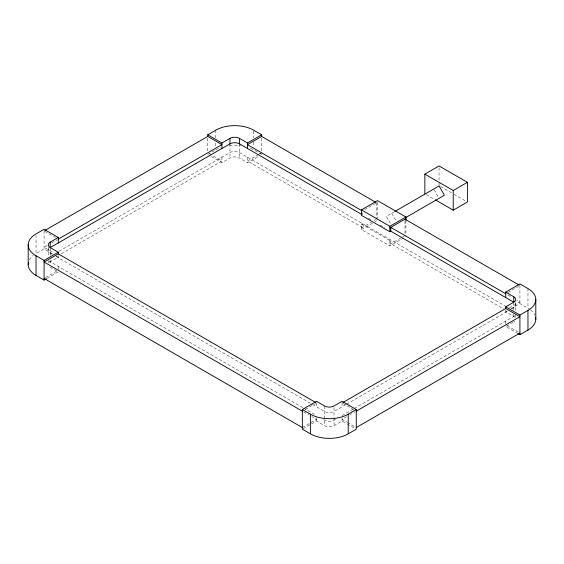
<?xml version="1.0" encoding="UTF-8"?>
<svg xmlns="http://www.w3.org/2000/svg" width="564" height="564" viewBox="0 0 564 564"><rect width="100%" height="100%" fill="white"/><g stroke="black" fill="none" stroke-linecap="round" stroke-linejoin="round"><path stroke-width="0.42" stroke-dasharray="2.82 2.11" d="M47.122 245.559L44.077 247.321L53.784 252.926M51.691 242.922L57.02 239.848M52.297 253.701L44.077 248.957L36.04 253.596L36.04 235.646M207.735 154.465L215.046 150.25M59.03 251.248L229.971 152.555A6.69 3.863 0 0 1 239.432 152.555L505.732 306.301M61.314 253.751L221.927 161.022L212.219 155.417M211.472 156.623L221.927 162.658L229.971 158.019A6.69 3.863 0 0 1 239.432 158.019L247.469 162.658L257.924 156.623M45.571 277.587L56.774 271.122M258.672 154.557L247.469 161.022L362.412 227.384L362.412 223.563L361.468 224.105L361.468 229.569L389.844 245.953L403.464 238.086M259.419 154.12L261.661 152.83M47.066 278.362L58.268 271.897L50.224 267.251M364.654 209.702L377.549 202.257L377.549 219.424M361.468 227.927L371.373 222.209M374.362 220.482L375.857 219.622M361.468 229.569L374.334 222.138M375.088 221.701L376.604 220.827M394.786 211.521L386.389 216.372L390.915 224.218M361.468 224.105L389.844 240.49L390.789 239.947L390.789 243.768L503.448 308.811M389.844 244.311L401.991 237.303M402.738 236.866L404.233 236.006M305.328 409.443L315.784 403.408M507.974 292.448L518.429 286.413M302.339 427.554L316.531 419.362L311.955 416.726M509.468 307.972L519.923 301.937L516.878 300.175M303.087 428.76L316.531 421.005L324.568 425.644A6.69 3.863 0 0 0 334.029 425.644L342.073 421.005L346.55 423.592M507.226 310.905L505.732 311.765L513.776 316.411A6.69 3.863 0 0 1 514.833 317.208M510.963 308.748L519.923 303.573L527.96 308.219A26.755 15.447 0 0 1 529.963 309.509M345.88 404.607L334.029 411.445A6.69 3.863 0 0 1 324.568 411.445L311.194 403.725M346.641 404.162L507.924 311.046M511.583 308.938L513.776 307.669A6.69 3.863 0 0 0 514.833 303.009M335.495 419.341L334.029 420.18A6.69 3.863 0 0 1 324.568 420.18L323.109 419.341M342.073 415.541L353.487 408.949M354.248 408.505L513.776 316.411A6.69 3.863 0 0 0 514.833 315.607M346.641 416.726L342.073 419.362L346.55 421.95M349.687 414.97L355.01 411.889M513.043 322.291L505.732 326.514L516.934 332.979M440.533 186.465L453.23 193.79M453.978 194.227L465.927 201.122M426.342 194.658L434.555 199.395M507.741 294.901L511.548 297.101M261.661 154.465L253.617 149.827A26.755 15.447 0 0 0 248.928 147.669M368.384 218.268L371.373 219.995M380.333 225.17L384.817 227.757M209.23 153.69L211.472 154.987M507.226 325.738L518.429 332.203M44.824 231.367L55.279 237.402M342.82 403.408L353.276 409.443M347.297 422.38L355.517 427.124M56.026 255.859L58.268 257.149L50.224 261.795A6.69 3.863 0 0 0 49.167 262.591M347.297 424.022L355.517 428.76M52.417 254.322L50.224 253.053A6.69 3.863 0 0 1 49.167 248.393M56.076 256.43L310.433 403.281M302.819 407.624L50.224 261.795A6.69 3.863 0 0 1 49.167 260.991M303.58 408.061L315.769 415.097M303.58 411.889L308.91 414.963M434.097 189.779L439.039 198.331M391.74 213.284L396.266 221.123M527.96 288.556L527.96 308.219M519.923 285.553L519.923 303.573M515.729 302.6L515.729 311.053M515.729 314.458L515.729 317.581M513.776 302.205L513.776 310.292M513.776 314.07L513.776 318.752M505.732 310.017L505.732 312.315M505.732 321.05L505.732 324.878M439.039 167.649L439.039 182.179M439.039 183.039L439.039 185.598M405.925 220.362L405.925 236.668M404.98 220.912L404.98 233.848M389.844 240.49L389.844 245.953M376.604 202.807L376.604 219.192M362.412 212.529L362.412 214.821M342.073 402.978L342.073 406.799M342.073 417.832L342.073 421.005M334.029 407.539L334.029 425.644M324.568 405.981L324.568 425.644M316.531 402.978L316.531 406.799M316.531 417.832L316.531 421.005M261.661 138.166L261.661 151.97M253.617 131.017L253.617 137.856M253.617 142.135L253.617 146.407M247.469 157.201L247.469 162.658M239.432 143.82L239.432 158.019M229.971 143.82L229.971 158.019M221.927 157.201L221.927 162.658M215.779 130.164L215.779 137.856M215.779 142.988L215.779 146.407M207.735 138.166L207.735 151.97M58.268 255.513L58.268 257.699M58.268 266.434L58.268 270.255M50.224 247.589L50.224 255.457M50.224 260.046L50.224 264.135M48.271 247.201L48.271 256.437M48.271 260.624L48.271 262.965M44.077 230.93L44.077 248.957M514.833 321.071A6.69 3.863 0 0 1 513.776 321.868M530.576 309.967A26.755 15.447 0 0 1 534.891 315.142M215.779 149.827A26.755 15.447 0 0 1 220.468 147.669M229.47 145.597A26.755 15.447 0 0 1 240.779 145.702M29.434 259.884A26.755 15.447 0 0 1 33.424 255.351"/><path stroke-width="0.85" d="M44.838 230.493L207.735 136.446L207.735 134.803L215.779 130.164A26.755 15.447 0 0 1 253.617 130.164L261.661 134.803L261.661 136.446L375.843 202.363M315.769 402.541L58.268 253.87L58.268 252.235L50.224 247.589A6.69 3.863 0 0 1 50.224 242.132L58.268 237.486L58.268 242.95M207.735 134.803L221.927 142.995L229.971 138.356A6.69 3.863 0 0 1 239.432 138.356L247.469 142.995L261.661 134.803M58.268 239.122L221.927 144.638L207.735 136.446M361.651 214.383L239.432 143.82A6.69 3.863 0 0 0 229.971 143.82L50.224 247.589L50.224 242.132M58.268 237.486L44.077 229.294L36.04 233.933A26.755 15.447 0 0 0 36.04 255.781L44.077 260.427L58.268 252.235M58.268 253.87L44.077 262.063L302.339 411.17M261.661 136.446L247.469 144.638L361.651 210.555M28.348 262.909A26.755 15.447 0 0 0 36.04 275.443L44.077 280.089L46.319 278.792M505.732 297.566L505.732 292.103L513.776 296.749L513.776 302.205L390.789 231.205L389.844 231.755L361.468 215.363L361.468 209.907L377.549 200.622L405.925 217.006L405.925 220.362M424.847 193.79L424.847 174.128L439.039 165.936L467.415 182.32L467.415 201.982L453.23 210.182L435.302 199.832M395.54 211.091L439.039 185.972L444.39 195.243L405.467 217.711M361.468 209.907L389.844 226.291L405.925 217.006M424.847 174.128L453.23 190.512L467.415 182.32M389.844 227.927L405.925 218.642M302.339 409.534L316.531 401.342L324.568 405.981A6.69 3.863 0 0 0 334.029 405.981L342.073 401.342L356.265 409.534L356.265 429.197L348.221 433.836A26.755 15.447 0 0 1 310.383 433.836L302.339 429.197L302.339 409.534L310.383 414.173A26.755 15.447 0 0 0 348.221 414.173L356.265 409.534M505.732 292.103L519.923 283.911L527.96 288.556A26.755 15.447 0 0 1 527.96 310.404L527.96 330.067L519.923 334.706L517.681 333.416M342.834 402.541L505.732 308.487L505.732 306.851L513.776 302.205A6.69 3.863 0 0 0 513.776 296.749M505.732 306.851L519.923 315.043L527.96 310.404M356.265 411.17L519.923 316.679L505.732 308.487M356.265 427.554L519.923 333.07M404.98 219.192L519.162 285.109M505.732 293.745L390.789 227.384L390.789 231.205M44.077 278.447L302.339 427.554M535.8 299.477L535.8 319.139M519.923 315.043L519.923 334.706M453.23 190.512L453.23 210.182M389.844 226.291L389.844 231.755M348.221 414.173L348.221 433.836M310.383 414.173L310.383 433.836M247.469 142.995L247.469 148.459M239.432 138.356L239.432 143.82M229.971 138.356L229.971 143.82M221.927 142.995L221.927 148.459M44.077 260.427L44.077 280.089M36.04 255.781L36.04 275.443M28.2 244.861L28.2 264.523M535.652 317.525A26.755 15.447 0 0 1 527.96 330.067"/></g></svg>
